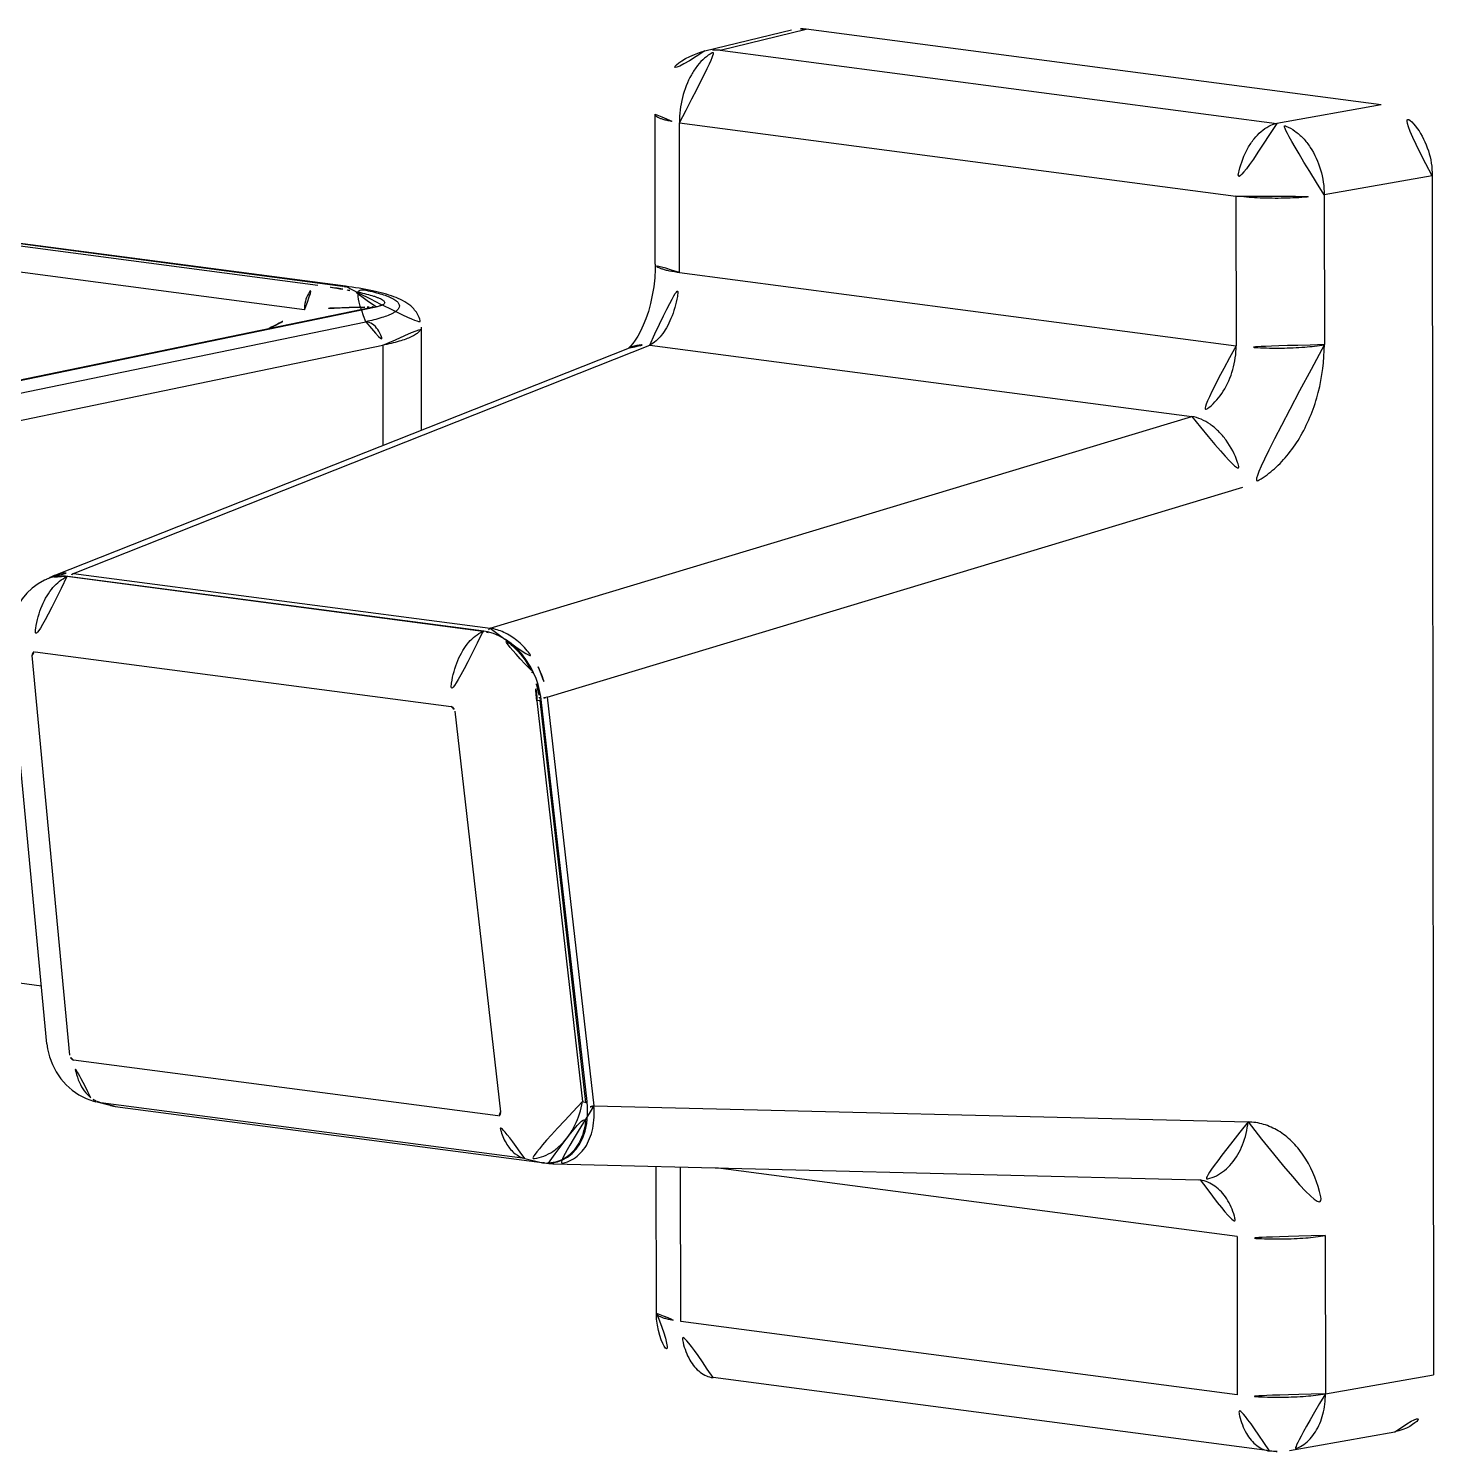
# Model space of a CAD drawing. Extents: x 16296675745 to 16296677481, y -37409619395 to -37409618123.
# Drawn here: x 16296676977.92 to 16296677014.32, y -37409618851.23 to -37409618814.35 of the extents above; entities that cross this region are included whole.
import ezdxf

# ---------------------------------------------------------------- set-up
doc = ezdxf.new("R2010")
doc.units = 0
doc.header["$LTSCALE"] = 10
doc.header["$MEASUREMENT"] = 0
doc.layers.get('0').update_dxf_attribs({"linetype": 'CONTINUOUS'})

msp = doc.modelspace()

# ---------------------------------------------------------------- linework, layer by layer
at = {"color": 7, "linetype": 'Continuous'}
for p, q in [((16296676995.444851, -37409618814.935753), (16296676997.690689, -37409618814.388718)), ((16296676995.842449, -37409618814.911034), (16296676998.06708, -37409618814.369171)), ((16296677012.967859, -37409618816.333313), (16296676998.06708, -37409618814.369171)), ((16296676995.842449, -37409618814.911034), (16296677010.26009, -37409618816.811493)), ((16296676986.0599, -37409618821.036438), (16296676946.726681, -37409618815.85173)), ((16296676986.134001, -37409618821.033524), (16296676946.80077, -37409618815.848808)), ((16296676985.42255, -37409618821.01207), (16296676947.011709, -37409618815.948936)), ((16296677012.967859, -37409618816.333313), (16296677010.26009, -37409618816.811493)), ((16296676985.07082, -37409618821.639687), (16296676946.659981, -37409618816.576569)), ((16296676994.160789, -37409618820.457169), (16296676994.15671, -37409618816.577072)), ((16296676994.78726, -37409618816.793877), (16296677009.204889, -37409618818.694344)), ((16296676994.79134, -37409618820.673973), (16296676994.78726, -37409618816.793877)), ((16296677014.289181, -37409618818.171539), (16296677011.490351, -37409618818.665787)), ((16296677014.289181, -37409618818.171539), (16296677014.321871, -37409618849.237999)), ((16296677009.204889, -37409618818.694344), (16296677009.208969, -37409618822.574432)), ((16296677011.490351, -37409618818.665787), (16296677011.494431, -37409618822.545883)), ((16296676994.79134, -37409618820.673973), (16296677009.208969, -37409618822.574432)), ((16296676963.56357, -37409618826.381493), (16296676986.81708, -37409618821.572647)), ((16296676963.677629, -37409618826.377434), (16296676986.93041, -37409618821.568741)), ((16296676986.81708, -37409618821.572647), (16296676986.817209, -37409618821.572617)), ((16296676986.832411, -37409618821.569321), (16296676986.817209, -37409618821.572632)), ((16296676965.8766, -37409618826.249741), (16296676986.663179, -37409618821.951073)), ((16296676988.09428, -37409618822.096474), (16296676988.09709, -37409618824.763733)), ((16296676966.31568, -37409618826.862297), (16296676987.102261, -37409618822.563606)), ((16296676978.59104, -37409618828.531509), (16296676993.489361, -37409618822.62648)), ((16296676979.08856, -37409618828.473427), (16296676994.017281, -37409618822.556374)), ((16296676987.102261, -37409618822.563606), (16296676987.10499, -37409618825.156952)), ((16296676993.49077, -37409618822.614197), (16296676993.478649, -37409618822.624977)), ((16296676994.017281, -37409618822.556374), (16296677008.056881, -37409618824.406982)), ((16296676989.885401, -37409618829.896606), (16296677008.056881, -37409618824.406982)), ((16296676991.36175, -37409618831.679008), (16296677009.379259, -37409618826.235901)), ((16296676978.392599, -37409618828.627533), (16296676978.3916, -37409618828.627991)), ((16296676978.48875, -37409618828.578918), (16296676978.439131, -37409618828.610397)), ((16296676978.591089, -37409618828.531479), (16296676978.48875, -37409618828.578918)), ((16296676978.945009, -37409618828.552048), (16296676978.885771, -37409618828.545822)), ((16296676989.69224, -37409618829.976173), (16296676978.91947, -37409618828.556137)), ((16296676989.71781, -37409618829.972054), (16296676978.94504, -37409618828.552032)), ((16296676979.08856, -37409618828.473427), (16296676989.885401, -37409618829.896606)), ((16296676989.811819, -37409618829.988373), (16296676989.717819, -37409618829.972076)), ((16296676978.40036, -37409618840.661057), (16296676977.4258, -37409618830.304604)), ((16296676978.09767, -37409618830.505219), (16296676988.87031, -37409618831.925217)), ((16296676978.99441, -37409618840.958572), (16296676978.01985, -37409618830.602112)), ((16296676990.97134, -37409618830.973297), (16296676990.91721, -37409618830.873428)), ((16296676991.0086, -37409618831.049812), (16296676990.97135, -37409618830.973282)), ((16296676991.174669, -37409618831.763184), (16296676991.091419, -37409618831.777893)), ((16296676991.091419, -37409618831.777893), (16296676992.275221, -37409618842.161926)), ((16296676992.362459, -37409618842.182343), (16296676991.174669, -37409618831.763184)), ((16296676991.20454, -37409618831.737778), (16296676991.194759, -37409618831.663811)), ((16296676992.39234, -37409618842.156937), (16296676991.20454, -37409618831.737778)), ((16296676991.36175, -37409618831.679008), (16296676992.56975, -37409618842.275414)), ((16296676988.970791, -37409618832.045609), (16296676990.154579, -37409618842.429657)), ((16296676978.259859, -37409618839.167969), (16296676970.23704, -37409618838.110443)), ((16296676990.081739, -37409618842.534286), (16296676979.09137, -37409618841.085602)), ((16296676980.04245, -37409618842.260986), (16296676979.666161, -37409618842.164627)), ((16296676979.79542, -37409618842.189987), (16296676979.66633, -37409618842.164673)), ((16296676990.785789, -37409618843.638687), (16296676979.79542, -37409618842.189987)), ((16296676980.169769, -37409618842.285858), (16296676979.79542, -37409618842.189987)), ((16296676980.044861, -37409618842.261612), (16296676980.169769, -37409618842.285858)), ((16296676980.05303, -37409618842.263634), (16296676980.145981, -37409618842.282562)), ((16296676980.145981, -37409618842.282562), (16296676980.174339, -37409618842.286697)), ((16296676980.169769, -37409618842.285858), (16296676991.42131, -37409618843.769028)), ((16296676980.169769, -37409618842.285858), (16296676980.17433, -37409618842.28672)), ((16296676992.275221, -37409618842.161926), (16296676992.362459, -37409618842.182343)), ((16296676992.404699, -37409618842.30809), (16296676992.39233, -37409618842.156921)), ((16296676992.56975, -37409618842.275414), (16296677009.51642, -37409618842.688606)), ((16296676990.785789, -37409618843.638687), (16296676991.2414, -37409618843.74527)), ((16296676991.2414, -37409618843.74527), (16296676991.245979, -37409618843.746117)), ((16296676991.536381, -37409618843.778152), (16296677008.24678, -37409618844.185593)), ((16296676994.189409, -37409618847.643723), (16296676994.1854, -37409618843.842743)), ((16296676994.81996, -37409618847.860352), (16296676994.81575, -37409618843.858109)), ((16296677009.23328, -37409618845.66053), (16296676995.72814, -37409618843.880363)), ((16296677009.23328, -37409618845.66053), (16296677009.237591, -37409618849.760811)), ((16296677011.51873, -37409618845.631973), (16296677011.52305, -37409618849.732246)), ((16296677009.237591, -37409618849.760811), (16296676994.81996, -37409618847.860352)), ((16296677010.074011, -37409618851.215263), (16296676995.65637, -37409618849.314796)), ((16296677011.52305, -37409618849.732246), (16296677014.321871, -37409618849.237999)), ((16296677010.587999, -37409618851.204033), (16296677013.31735, -37409618850.722054))]:
    msp.add_line(p, q, dxfattribs=at)
for points in [[(16296676994.160801, -37409618820.457199), (16296676994.158751, -37409618820.592041), (16296676994.1457, -37409618820.818192), (16296676994.12077, -37409618821.04425), (16296676994.084511, -37409618821.266296), (16296676994.037861, -37409618821.480759), (16296676993.98218, -37409618821.684036), (16296676993.919121, -37409618821.873077), (16296676993.850929, -37409618822.04454), (16296676993.780149, -37409618822.195877), (16296676993.70969, -37409618822.325111), (16296676993.642799, -37409618822.430847), (16296676993.58213, -37409618822.513611), (16296676993.530661, -37409618822.574089), (16296676993.49077, -37409618822.614197)], [(16296676986.858761, -37409618821.56266), (16296676986.86064, -37409618821.561943), (16296676986.852221, -37409618821.564407), (16296676986.832411, -37409618821.569321)], [(16296676978.391609, -37409618828.627983), (16296676978.3377, -37409618828.653374), (16296676978.17334, -37409618828.746582), (16296676978.020651, -37409618828.858231), (16296676977.881611, -37409618828.986977), (16296676977.75812, -37409618829.131126), (16296676977.651859, -37409618829.288773), (16296676977.56415, -37409618829.458122), (16296676977.496309, -37409618829.636688), (16296676977.44906, -37409618829.822906), (16296676977.423361, -37409618830.013283), (16296676977.419371, -37409618830.205147), (16296676977.425791, -37409618830.304413)], [(16296676978.885771, -37409618828.545822), (16296676978.758471, -37409618828.54319), (16296676978.63415, -37409618828.555573), (16296676978.51409, -37409618828.582809), (16296676978.39278, -37409618828.627457)], [(16296676990.91721, -37409618830.873428), (16296676990.811689, -37409618830.707359), (16296676990.693331, -37409618830.553627), (16296676990.563801, -37409618830.41423), (16296676990.424829, -37409618830.291023), (16296676990.278259, -37409618830.185547), (16296676990.12602, -37409618830.099258), (16296676989.96991, -37409618830.033203), (16296676989.811819, -37409618829.988373)], [(16296676991.194759, -37409618831.663811), (16296676991.16539, -37409618831.507927), (16296676991.124319, -37409618831.352737), (16296676991.071911, -37409618831.199577), (16296676991.0086, -37409618831.049812)], [(16296676978.40036, -37409618840.661041), (16296676978.418381, -37409618840.795822), (16296676978.4671, -37409618841.001617), (16296676978.54117, -37409618841.201897), (16296676978.639299, -37409618841.391907), (16296676978.759171, -37409618841.567207), (16296676978.900009, -37409618841.726639), (16296676979.05793, -37409618841.865952), (16296676979.231359, -37409618841.9841), (16296676979.416019, -37409618842.078667), (16296676979.609739, -37409618842.149063), (16296676979.66605, -37409618842.164543)], [(16296676991.24609, -37409618843.746117), (16296676991.33246, -37409618843.753853), (16296676991.48307, -37409618843.74939), (16296676991.624399, -37409618843.722588), (16296676991.75832, -37409618843.67421), (16296676991.885679, -37409618843.603256), (16296676992.003731, -37409618843.510033), (16296676992.110649, -37409618843.394371), (16296676992.204041, -37409618843.257278), (16296676992.281969, -37409618843.099586), (16296676992.3424, -37409618842.923424), (16296676992.38376, -37409618842.730988), (16296676992.404819, -37409618842.524849), (16296676992.404699, -37409618842.30809)], [(16296676991.42131, -37409618843.769012), (16296676991.50712, -37409618843.776947), (16296676991.537889, -37409618843.778152)]]:
    msp.add_lwpolyline(points, dxfattribs=at)
for centre, radius, start, end in [((16296676995.84421, -37409618816.575287), 1.687494, 103.6892383, 180.0620727), ((16296676984.5965, -37409618832.140961), 11.200534, 82.1085687, 82.4925148), ((16296676984.16044, -37409618832.272346), 11.325393, 79.3802642, 80.2981893), ((16296676973.93284, -37409618801.772568), 22.776248, 296.6676844, 299.2758638), ((16296676989.54521, -37409618831.089813), 1.123313, 81.2568039, 82.4789597), ((16296676989.534731, -37409618831.152046), 1.186427, 75.3305893, 81.2135741), ((16296676988.832041, -37409618832.039787), 2.36076, 24.7141098, 26.5644647), ((16296676988.76486, -37409618831.800461), 2.326663, 0.5560411, 20.5418221), ((16296676989.02693, -37409618831.992798), 2.159987, 7.2913623, 9.7877063), ((16296676989.073879, -37409618831.986618), 2.112634, 6.0708749, 7.2869431), ((16296676979.96084, -37409618841.54496), 0.666448, 243.5552741, 244.4072736), ((16296676991.36842, -37409618842.781891), 0.971709, 262.4888822, 269.8923563), ((16296676991.36764, -37409618842.823914), 0.92969, 269.9354138, 271.9013248), ((16296677008.113131, -37409618845.096703), 0.920054, 79.5043242, 82.4471337), ((16296676995.87686, -37409618847.641823), 1.687441, 180.0646955, 262.5295475), ((16296677010.294331, -37409618849.532333), 1.69729, 262.5348622, 279.9634376)]:
    msp.add_arc(centre, radius, start, end, dxfattribs=at)
for centre, major_axis, ratio, start_param, end_param in [((16296676998.06883, -37409618816.033447), (-0.346698, 1.651864), 0.770743199, -0.264537043, 0.024528637), ((16296677012.96961, -37409618817.997597), (-0.346656, 1.651863), 0.770774738, 4.447886995, 6.018688596), ((16296677013.00231, -37409618849.064049), (-0.346668, 1.651865), 0.770771588, 3.11676427, 4.447882639)]:
    msp.add_ellipse(centre, major_axis=major_axis, ratio=ratio, start_param=start_param, end_param=end_param, dxfattribs=at)
for points, knots in [([(16296676994.78726, -37409618816.793877), (16296676994.78702, -37409618816.574409), (16296676994.839701, -37409618816.143562), (16296676995.026939, -37409618815.645317), (16296676995.24432, -37409618815.314369), (16296676995.426161, -37409618815.120163), (16296676995.625259, -37409618814.980339), (16296676995.770889, -37409618814.925827), (16296676995.84244, -37409618814.911034)], [0, 0, 0, 0, 0.286115983, 0.559974789, 0.685343957, 0.800343033, 0.904731114, 1, 1, 1, 1]), ([(16296676995.84244, -37409618814.911034), (16296676995.80904, -37409618814.907303), (16296676995.67613, -37409618814.898117), (16296676995.54158, -37409618814.91217), (16296676995.444851, -37409618814.93573)], [0, 0, 0, 0, 0.252418702, 1, 1, 1, 1]), ([(16296676994.156719, -37409618816.57711), (16296676994.15678, -37409618816.602013), (16296676994.19437, -37409618816.640244), (16296676994.254999, -37409618816.672096), (16296676994.327881, -37409618816.700699), (16296676994.41852, -37409618816.727028), (16296676994.573059, -37409618816.762497), (16296676994.698441, -37409618816.782181), (16296676994.78726, -37409618816.793877)], [0, 0, 0, 0, 0.108739146, 0.196003068, 0.308564269, 0.446493168, 0.608918249, 1, 1, 1, 1]), ([(16296677010.26008, -37409618816.811493), (16296677010.18852, -37409618816.826286), (16296677010.042891, -37409618816.880814), (16296677009.84379, -37409618817.020638), (16296677009.661949, -37409618817.214828), (16296677009.444571, -37409618817.545792), (16296677009.257339, -37409618818.044006), (16296677009.20466, -37409618818.474869), (16296677009.204889, -37409618818.694344)], [0, 0, 0, 0, 0.09527144, 0.199661353, 0.314659794, 0.440028643, 0.713886008, 1, 1, 1, 1]), ([(16296677011.490339, -37409618818.665771), (16296677011.49011, -37409618818.446388), (16296677011.42708, -37409618818.012062), (16296677011.205721, -37409618817.518303), (16296677010.9534, -37409618817.195892), (16296677010.740761, -37409618817.00679), (16296677010.508699, -37409618816.873306), (16296677010.342251, -37409618816.824188), (16296677010.26008, -37409618816.811493)], [0, 0, 0, 0, 0.274765537, 0.541725994, 0.667197029, 0.785285196, 0.895870736, 1, 1, 1, 1]), ([(16296677009.204889, -37409618818.694344), (16296677009.38806, -37409618818.718483), (16296677009.779301, -37409618818.749702), (16296677010.373529, -37409618818.760094), (16296677010.952511, -37409618818.735878), (16296677011.322969, -37409618818.695343), (16296677011.490339, -37409618818.665771)], [0, 0, 0, 0, 0.2418387, 0.513079084, 0.777521502, 1, 1, 1, 1]), ([(16296676994.79134, -37409618820.673973), (16296676994.70252, -37409618820.662262), (16296676994.577141, -37409618820.642609), (16296676994.422581, -37409618820.607132), (16296676994.33194, -37409618820.58078), (16296676994.25906, -37409618820.55217), (16296676994.198441, -37409618820.520309), (16296676994.160851, -37409618820.482094), (16296676994.16081, -37409618820.457176)], [0, 0, 0, 0, 0.391099514, 0.553527384, 0.691456617, 0.804014863, 0.891273439, 1, 1, 1, 1]), ([(16296676994.017269, -37409618822.556374), (16296676994.135651, -37409618822.501793), (16296676994.29623, -37409618822.351303), (16296676994.460381, -37409618822.101952), (16296676994.61932, -37409618821.769997), (16296676994.753639, -37409618821.289726), (16296676994.791559, -37409618820.882561), (16296676994.79134, -37409618820.673973)], [0, 0, 0, 0, 0.184739867, 0.297973561, 0.423992558, 0.704349174, 1, 1, 1, 1]), ([(16296676985.07082, -37409618821.639687), (16296676985.07074, -37409618821.566528), (16296676985.08913, -37409618821.421967), (16296676985.174829, -37409618821.187469), (16296676985.31539, -37409618821.034241), (16296676985.42255, -37409618821.012062)], [0, 0, 0, 0, 0.289593006, 0.56679638, 1, 1, 1, 1]), ([(16296676986.069, -37409618821.108917), (16296676986.01762, -37409618821.100113), (16296676985.802629, -37409618821.064636), (16296676985.586901, -37409618821.033737), (16296676985.42255, -37409618821.012062)], [0, 0, 0, 0, 0.239217089, 1, 1, 1, 1]), ([(16296676986.134001, -37409618821.033508), (16296676986.36937, -37409618821.064537), (16296676986.704081, -37409618821.117737), (16296676987.12104, -37409618821.217453), (16296676987.382811, -37409618821.299011), (16296676987.618931, -37409618821.400383), (16296676987.843451, -37409618821.542038), (16296676987.998659, -37409618821.727112), (16296676988.079359, -37409618821.923576), (16296676988.09421, -37409618822.037727), (16296676988.09428, -37409618822.096474)], [0, 0, 0, 0, 0.294746482, 0.420109256, 0.532005084, 0.634721708, 0.738432728, 0.859164215, 0.927062135, 1, 1, 1, 1]), ([(16296676986.663179, -37409618821.95105), (16296676986.80344, -37409618821.92205), (16296676986.998501, -37409618821.87561), (16296676987.231489, -37409618821.794403), (16296676987.35911, -37409618821.736343), (16296676987.45286, -37409618821.676369), (16296676987.514259, -37409618821.614021), (16296676987.538561, -37409618821.542702), (16296676987.514601, -37409618821.471336), (16296676987.453409, -37409618821.409058), (16296676987.3599, -37409618821.349274), (16296676987.2325, -37409618821.291481), (16296676987.072001, -37409618821.23568), (16296676986.879379, -37409618821.182533), (16296676986.56465, -37409618821.112083), (16296676986.31197, -37409618821.071114), (16296676986.13431, -37409618821.046494)], [0, 0, 0, 0, 0.169690217, 0.236940088, 0.292076338, 0.335410284, 0.368250774, 0.394116976, 0.419939914, 0.452676739, 0.495892076, 0.550912468, 0.618017431, 0.69703255, 0.787507895, 1, 1, 1, 1]), ([(16296676986.93041, -37409618821.568741), (16296676986.963619, -37409618821.561867), (16296676987.0208, -37409618821.548218), (16296676987.091021, -37409618821.521507), (16296676987.136061, -37409618821.494057), (16296676987.155479, -37409618821.457809), (16296676987.141609, -37409618821.422607), (16296676987.11075, -37409618821.394379), (16296676987.066219, -37409618821.366211), (16296676987.00877, -37409618821.338768), (16296676986.940241, -37409618821.31176), (16296676986.8312, -37409618821.274963), (16296676986.6756, -37409618821.23188), (16296676986.46966, -37409618821.184273), (16296676986.323879, -37409618821.155251), (16296676986.24758, -37409618821.140923)], [0, 0, 0, 0, 0.082232233, 0.142135912, 0.181888811, 0.208213399, 0.233430828, 0.266399173, 0.309001256, 0.360708379, 0.420550281, 0.487533503, 0.63966539, 0.811758465, 1, 1, 1, 1]), ([(16296676986.638399, -37409618821.570763), (16296676986.5345, -37409618821.569618), (16296676986.30374, -37409618821.575569), (16296676985.78116, -37409618821.597717), (16296676985.362631, -37409618821.622032), (16296676985.07082, -37409618821.639687)], [0, 0, 0, 0, 0.198627581, 0.441115161, 1, 1, 1, 1]), ([(16296676986.74608, -37409618821.574791), (16296676986.73839, -37409618821.574158), (16296676986.70252, -37409618821.571838), (16296676986.66659, -37409618821.571083), (16296676986.638399, -37409618821.570763)], [0, 0, 0, 0, 0.215233414, 1, 1, 1, 1]), ([(16296676986.663179, -37409618821.95105), (16296676986.722589, -37409618821.958878), (16296676986.844271, -37409618822.008362), (16296676986.985821, -37409618822.152351), (16296676987.0795, -37409618822.345001), (16296676987.10218, -37409618822.490501), (16296676987.102261, -37409618822.563606)], [0, 0, 0, 0, 0.22118641, 0.465979853, 0.730181155, 1, 1, 1, 1]), ([(16296676987.102261, -37409618822.563606), (16296676987.24502, -37409618822.534088), (16296676987.445629, -37409618822.486748), (16296676987.689989, -37409618822.407333), (16296676987.832041, -37409618822.349693), (16296676987.94451, -37409618822.290482), (16296676988.02706, -37409618822.229637), (16296676988.080481, -37409618822.16629), (16296676988.09429, -37409618822.118111), (16296676988.094259, -37409618822.096474)], [0, 0, 0, 0, 0.383152783, 0.540817095, 0.674929297, 0.78563164, 0.874011884, 0.943129469, 1, 1, 1, 1]), ([(16296676993.489691, -37409618822.626343), (16296676993.571911, -37409618822.593803), (16296676993.746929, -37409618822.548592), (16296676993.927481, -37409618822.547043), (16296676994.017269, -37409618822.556374)], [0, 0, 0, 0, 0.49481485, 1, 1, 1, 1]), ([(16296677009.208969, -37409618822.574432), (16296677009.209181, -37409618822.782883), (16296677009.15111, -37409618823.197113), (16296677008.909069, -37409618823.754341), (16296677008.541361, -37409618824.18766), (16296677008.21883, -37409618824.363808), (16296677008.056881, -37409618824.406982)], [0, 0, 0, 0, 0.271561605, 0.536989665, 0.781645027, 1, 1, 1, 1]), ([(16296677011.494431, -37409618822.545883), (16296677011.327049, -37409618822.575417), (16296677010.956591, -37409618822.615967), (16296677010.37763, -37409618822.64019), (16296677009.783381, -37409618822.629799), (16296677009.392151, -37409618822.598579), (16296677009.208969, -37409618822.574432)], [0, 0, 0, 0, 0.222476537, 0.48691677, 0.758155405, 1, 1, 1, 1]), ([(16296677011.494431, -37409618822.545883), (16296677011.494829, -37409618822.961128), (16296677011.389999, -37409618823.782593), (16296677011.017031, -37409618824.732269), (16296677010.586769, -37409618825.373909), (16296677010.22196, -37409618825.764198), (16296677009.82025, -37409618826.060242), (16296677009.526251, -37409618826.191467), (16296677009.37925, -37409618826.235901)], [0, 0, 0, 0, 0.27616366, 0.54437753, 0.670150106, 0.788138469, 0.897871103, 1, 1, 1, 1]), ([(16296677008.056881, -37409618824.406982), (16296677008.226629, -37409618824.434776), (16296677008.480749, -37409618824.550484), (16296677008.76264, -37409618824.790482), (16296677009.029579, -37409618825.107307), (16296677009.27594, -37409618825.589417), (16296677009.365709, -37409618826.018692), (16296677009.37925, -37409618826.235901)], [0, 0, 0, 0, 0.214479359, 0.334045466, 0.460876977, 0.728646029, 1, 1, 1, 1]), ([(16296676978.91946, -37409618828.556137), (16296676978.779659, -37409618828.619057), (16296676978.587521, -37409618828.781914), (16296676978.393299, -37409618829.057243), (16296676978.219761, -37409618829.403671), (16296676978.08843, -37409618829.892448), (16296676978.07658, -37409618830.302788), (16296676978.09762, -37409618830.505211)], [0, 0, 0, 0, 0.206433044, 0.325556356, 0.453591848, 0.725978804, 1, 1, 1, 1]), ([(16296676978.91946, -37409618828.556137), (16296676978.82913, -37409618828.54425), (16296676978.647829, -37409618828.542618), (16296676978.472799, -37409618828.591713), (16296676978.392599, -37409618828.627533)], [0, 0, 0, 0, 0.509124333, 1, 1, 1, 1]), ([(16296676978.59111, -37409618828.531471), (16296676978.668011, -37409618828.501007), (16296676978.833521, -37409618828.459991), (16296676979.003679, -37409618828.462509), (16296676979.08856, -37409618828.473427)], [0, 0, 0, 0, 0.491494362, 1, 1, 1, 1]), ([(16296676979.08856, -37409618828.473427), (16296676979.0805, -37409618828.476212), (16296676979.045259, -37409618828.495377), (16296676979.02257, -37409618828.531647), (16296676979.010981, -37409618828.560448)], [0, 0, 0, 0, 0.2151561, 1, 1, 1, 1]), ([(16296676989.69224, -37409618829.976151), (16296676989.552401, -37409618830.039078), (16296676989.36021, -37409618830.201897), (16296676989.165939, -37409618830.477219), (16296676988.992359, -37409618830.823647), (16296676988.861071, -37409618831.312469), (16296676988.849291, -37409618831.722794), (16296676988.870399, -37409618831.925232)], [0, 0, 0, 0, 0.20645621, 0.325581583, 0.453613715, 0.725985778, 1, 1, 1, 1]), ([(16296676989.885401, -37409618829.896606), (16296676989.877131, -37409618829.899483), (16296676989.840851, -37409618829.919418), (16296676989.81794, -37409618829.957237), (16296676989.806459, -37409618829.987137)], [0, 0, 0, 0, 0.214529952, 1, 1, 1, 1]), ([(16296676989.885401, -37409618829.896606), (16296676990.00703, -37409618829.913017), (16296676990.256029, -37409618829.990021), (16296676990.595329, -37409618830.207283), (16296676990.895269, -37409618830.513672), (16296676991.054411, -37409618830.761307), (16296676991.122709, -37409618830.893898)], [0, 0, 0, 0, 0.223837624, 0.467203911, 0.727984498, 1, 1, 1, 1]), ([(16296676990.943581, -37409618830.984047), (16296676990.822809, -37409618830.747208), (16296676990.516451, -37409618830.332977), (16296676990.06531, -37409618830.064377), (16296676989.83518, -37409618830.004303)], [0, 0, 0, 0, 0.527823795, 1, 1, 1, 1]), ([(16296676978.01984, -37409618830.602097), (16296676978.01749, -37409618830.577072), (16296676978.02449, -37409618830.53643), (16296676978.06344, -37409618830.506058), (16296676978.08666, -37409618830.503769), (16296676978.09767, -37409618830.505211)], [0, 0, 0, 0, 0.532510885, 0.764942215, 1, 1, 1, 1]), ([(16296676991.122709, -37409618830.893898), (16296676991.15451, -37409618830.955643), (16296676991.26914, -37409618831.205048), (16296676991.33956, -37409618831.475258), (16296676991.36175, -37409618831.679008)], [0, 0, 0, 0, 0.253084543, 1, 1, 1, 1]), ([(16296676990.943581, -37409618830.984047), (16296676990.94738, -37409618830.982323), (16296676990.95389, -37409618830.979477), (16296676990.962931, -37409618830.975403), (16296676990.967461, -37409618830.974258), (16296676990.971029, -37409618830.972656), (16296676990.97135, -37409618830.973267)], [0, 0, 0, 0, 0.419361605, 0.733652259, 0.929477379, 1, 1, 1, 1]), ([(16296676991.15547, -37409618831.625587), (16296676991.147051, -37409618831.576721), (16296676991.10631, -37409618831.380463), (16296676991.0396, -37409618831.189713), (16296676990.97657, -37409618831.052757)], [0, 0, 0, 0, 0.247575688, 1, 1, 1, 1]), ([(16296676988.87031, -37409618831.925217), (16296676988.89587, -37409618831.928581), (16296676988.945431, -37409618831.963493), (16296676988.96748, -37409618832.016701), (16296676988.970791, -37409618832.045609)], [0, 0, 0, 0, 0.469940068, 1, 1, 1, 1]), ([(16296676991.17466, -37409618831.763184), (16296676991.182699, -37409618831.759918), (16296676991.194639, -37409618831.754883), (16296676991.205099, -37409618831.742592), (16296676991.20455, -37409618831.737778)], [0, 0, 0, 0, 0.640778826, 1, 1, 1, 1]), ([(16296676991.32979, -37409618831.689827), (16296676991.319889, -37409618831.69265), (16296676991.277491, -37409618831.703049), (16296676991.233879, -37409618831.708366), (16296676991.200569, -37409618831.709679)], [0, 0, 0, 0, 0.236053461, 1, 1, 1, 1]), ([(16296676991.36175, -37409618831.679008), (16296676991.35932, -37409618831.679993), (16296676991.348829, -37409618831.684036), (16296676991.338091, -37409618831.687447), (16296676991.32979, -37409618831.689827)], [0, 0, 0, 0, 0.232219448, 1, 1, 1, 1]), ([(16296676979.09136, -37409618841.085602), (16296676979.06521, -37409618841.082138), (16296676979.01601, -37409618841.042839), (16296676978.997181, -37409618840.988022), (16296676978.99441, -37409618840.958572)], [0, 0, 0, 0, 0.471514877, 1, 1, 1, 1]), ([(16296676979.540689, -37409618842.063332), (16296676979.410431, -37409618841.961121), (16296676979.255581, -37409618841.733902), (16296676979.13693, -37409618841.387741), (16296676979.102131, -37409618841.189003), (16296676979.09136, -37409618841.085602)], [0, 0, 0, 0, 0.45221778, 0.716102146, 1, 1, 1, 1]), ([(16296676979.66404, -37409618842.141678), (16296676979.65333, -37409618842.136337), (16296676979.61027, -37409618842.11348), (16296676979.569639, -37409618842.086037), (16296676979.540689, -37409618842.063332)], [0, 0, 0, 0, 0.245232105, 1, 1, 1, 1]), ([(16296676979.79542, -37409618842.189987), (16296676979.76392, -37409618842.182297), (16296676979.722481, -37409618842.168556), (16296676979.682859, -37409618842.150757), (16296676979.672951, -37409618842.146027)], [0, 0, 0, 0, 0.746742811, 1, 1, 1, 1]), ([(16296676992.275209, -37409618842.161926), (16296676992.239349, -37409618842.374039), (16296676992.11166, -37409618842.778152), (16296676991.81592, -37409618843.207512), (16296676991.518299, -37409618843.454933), (16296676991.28126, -37409618843.581413), (16296676991.033751, -37409618843.647453), (16296676990.866341, -37409618843.64875), (16296676990.78578, -37409618843.63868)], [0, 0, 0, 0, 0.281136357, 0.545577462, 0.668322367, 0.784059667, 0.893910101, 1, 1, 1, 1]), ([(16296676992.56975, -37409618842.275391), (16296676992.58786, -37409618842.469757), (16296676992.577271, -37409618842.761559), (16296676992.470539, -37409618843.119713), (16296676992.3505, -37409618843.350594), (16296676992.19108, -37409618843.540558), (16296676991.99667, -37409618843.681091), (16296676991.77463, -37409618843.764977), (16296676991.617081, -37409618843.78006), (16296676991.538231, -37409618843.77816)], [0, 0, 0, 0, 0.283620192, 0.415792202, 0.540684665, 0.659058308, 0.772937113, 0.885388748, 1, 1, 1, 1]), ([(16296676992.362459, -37409618842.182343), (16296676992.370501, -37409618842.179077), (16296676992.382441, -37409618842.174042), (16296676992.3929, -37409618842.161751), (16296676992.392349, -37409618842.156937)], [0, 0, 0, 0, 0.640803513, 1, 1, 1, 1]), ([(16296676992.56975, -37409618842.275391), (16296676992.545349, -37409618842.285301), (16296676992.490299, -37409618842.299026), (16296676992.434191, -37409618842.305313), (16296676992.40423, -37409618842.306229)], [0, 0, 0, 0, 0.46762301, 1, 1, 1, 1]), ([(16296676990.154579, -37409618842.429657), (16296676990.15616, -37409618842.443497), (16296676990.15589, -37409618842.470421), (16296676990.143339, -37409618842.507004), (16296676990.11676, -37409618842.532631), (16296676990.092859, -37409618842.535744), (16296676990.081739, -37409618842.534279)], [0, 0, 0, 0, 0.284813563, 0.541159071, 0.771046538, 1, 1, 1, 1]), ([(16296676990.78578, -37409618843.63868), (16296676990.693661, -37409618843.616203), (16296676990.508051, -37409618843.519577), (16296676990.295589, -37409618843.266563), (16296676990.146219, -37409618842.927544), (16296676990.095909, -37409618842.670547), (16296676990.081739, -37409618842.534279)], [0, 0, 0, 0, 0.205408914, 0.437199853, 0.703271222, 1, 1, 1, 1]), ([(16296676991.398491, -37409618843.753098), (16296676991.476271, -37409618843.750511), (16296676991.631229, -37409618843.72522), (16296676991.844959, -37409618843.624718), (16296676992.02783, -37409618843.468964), (16296676992.174219, -37409618843.267159), (16296676992.28182, -37409618843.028664), (16296676992.374451, -37409618842.666496), (16296676992.38085, -37409618842.376007), (16296676992.362459, -37409618842.182343)], [0, 0, 0, 0, 0.113137974, 0.224972002, 0.339202381, 0.458557957, 0.584482972, 0.71722623, 1, 1, 1, 1]), ([(16296677009.51642, -37409618842.688606), (16296677009.497351, -37409618842.890419), (16296677009.408609, -37409618843.277161), (16296677009.12912, -37409618843.7715), (16296677008.785311, -37409618844.059708), (16296677008.479031, -37409618844.171379), (16296677008.323111, -37409618844.187401), (16296677008.246771, -37409618844.185547)], [0, 0, 0, 0, 0.283876715, 0.547388767, 0.783215364, 0.893059325, 1, 1, 1, 1]), ([(16296677009.51642, -37409618842.688606), (16296677009.65254, -37409618842.691933), (16296677009.927851, -37409618842.7351), (16296677010.31579, -37409618842.908783), (16296677010.66511, -37409618843.18335), (16296677011.078279, -37409618843.68605), (16296677011.431129, -37409618844.516144), (16296677011.51833, -37409618845.248291), (16296677011.518721, -37409618845.631973)], [0, 0, 0, 0, 0.104334009, 0.210620309, 0.322294725, 0.441721772, 0.706001142, 1, 1, 1, 1]), ([(16296676991.4212, -37409618843.768997), (16296676991.411461, -37409618843.7677), (16296676991.39851, -37409618843.762688), (16296676991.38777, -37409618843.754807), (16296676991.38508, -37409618843.752579)], [0, 0, 0, 0, 0.737721416, 1, 1, 1, 1]), ([(16296677008.280729, -37409618844.192032), (16296677008.415649, -37409618844.217041), (16296677008.68713, -37409618844.336121), (16296677008.99649, -37409618844.677208), (16296677009.19092, -37409618845.136673), (16296677009.23308, -37409618845.481857), (16296677009.233271, -37409618845.66053)], [0, 0, 0, 0, 0.218245862, 0.454155101, 0.715843694, 1, 1, 1, 1]), ([(16296677011.518721, -37409618845.631973), (16296677011.351351, -37409618845.661537), (16296677010.98089, -37409618845.702087), (16296677010.40193, -37409618845.726303), (16296677009.80769, -37409618845.715897), (16296677009.41646, -37409618845.684677), (16296677009.233271, -37409618845.66053)], [0, 0, 0, 0, 0.222476523, 0.486916746, 0.758155388, 1, 1, 1, 1]), ([(16296676994.189421, -37409618847.643723), (16296676994.18955, -37409618847.668648), (16296676994.2272, -37409618847.706779), (16296676994.287861, -37409618847.73864), (16296676994.36075, -37409618847.767227), (16296676994.45137, -37409618847.793549), (16296676994.60586, -37409618847.829002), (16296676994.73118, -37409618847.848648), (16296676994.81996, -37409618847.860336)], [0, 0, 0, 0, 0.108823643, 0.196128378, 0.30871029, 0.446636313, 0.609035122, 1, 1, 1, 1]), ([(16296676995.656401, -37409618849.314789), (16296676995.597601, -37409618849.307083), (16296676995.47905, -37409618849.274117), (16296676995.316191, -37409618849.176857), (16296676995.171021, -37409618849.035713), (16296676994.99959, -37409618848.785728), (16296676994.855749, -37409618848.387749), (16296676994.820141, -37409618848.042213), (16296676994.81996, -37409618847.860336)], [0, 0, 0, 0, 0.098104621, 0.200519644, 0.310641758, 0.430411339, 0.699214891, 1, 1, 1, 1]), ([(16296677010.073811, -37409618851.21524), (16296677010.015011, -37409618851.207481), (16296677009.89649, -37409618851.1745), (16296677009.733669, -37409618851.077217), (16296677009.588539, -37409618850.936028), (16296677009.41717, -37409618850.686073), (16296677009.273371, -37409618850.288147), (16296677009.23778, -37409618849.942642), (16296677009.237591, -37409618849.760811)], [0, 0, 0, 0, 0.098103682, 0.200521596, 0.310647691, 0.43042033, 0.699223693, 1, 1, 1, 1]), ([(16296677011.523041, -37409618849.732246), (16296677011.355671, -37409618849.761803), (16296677010.98521, -37409618849.802353), (16296677010.40625, -37409618849.826569), (16296677009.81201, -37409618849.816177), (16296677009.420771, -37409618849.784958), (16296677009.237591, -37409618849.760811)], [0, 0, 0, 0, 0.222470963, 0.486912577, 0.758153303, 1, 1, 1, 1]), ([(16296677011.523041, -37409618849.732246), (16296677011.52323, -37409618849.911392), (16296677011.4827, -37409618850.257103), (16296677011.294519, -37409618850.718086), (16296677011.034361, -37409618851.010674), (16296677010.78624, -37409618851.152657), (16296677010.654289, -37409618851.192307), (16296677010.58799, -37409618851.204033)], [0, 0, 0, 0, 0.285490087, 0.547740619, 0.782740195, 0.892705696, 1, 1, 1, 1])]:
    msp.add_open_spline(points, degree=3, knots=knots, dxfattribs=at)
for points in [[(16296676986.0599, -37409618821.036438), (16296676986.084101, -37409618821.031433), (16296676986.10948, -37409618821.030327), (16296676986.133989, -37409618821.033546)], [(16296676986.8172, -37409618821.572617), (16296676986.854179, -37409618821.564972), (16296676986.892969, -37409618821.563782), (16296676986.93041, -37409618821.568741)], [(16296676978.91946, -37409618828.556137), (16296676978.92732, -37409618828.552612), (16296676978.936449, -37409618828.550972), (16296676978.945, -37409618828.552078)], [(16296676989.69224, -37409618829.976151), (16296676989.7001, -37409618829.972603), (16296676989.709249, -37409618829.971001), (16296676989.7178, -37409618829.972099)]]:
    msp.add_open_spline(points, degree=3, dxfattribs=at)

doc.saveas('drawing.dxf')
